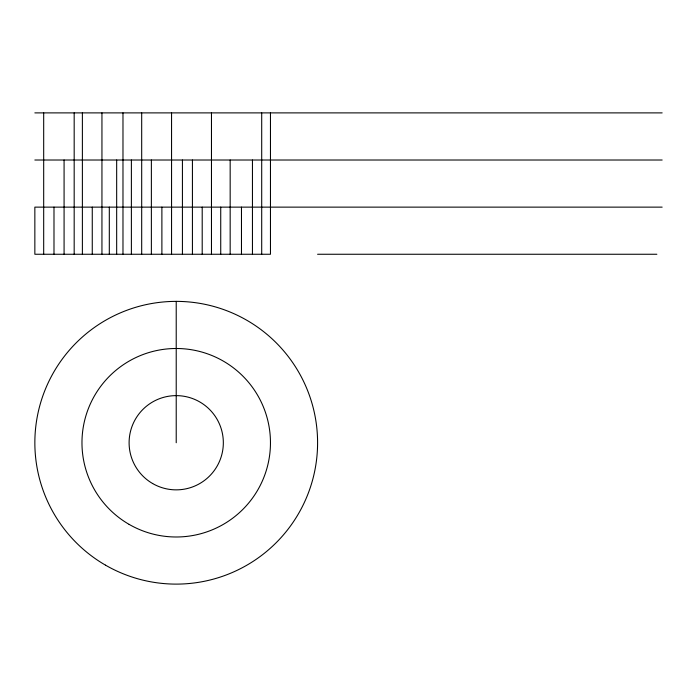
<?xml version="1.0" encoding="UTF-8"?>
<svg xmlns="http://www.w3.org/2000/svg" width="697" height="697" viewBox="0 0 697 697"><rect width="100%" height="100%" fill="white"/><g stroke="black" fill="none" stroke-linecap="round" stroke-linejoin="round"><path stroke-width="1.05" d="M34.85 112.888L662.15 112.888M34.85 160.014L662.15 160.014M662.15 207.131L34.85 207.131L34.85 254.257L270.462 254.257L270.462 112.888M317.588 254.257L656.87 254.257M261.706 112.888L261.706 254.257M252.445 160.014L252.445 254.257M241.476 207.131L241.476 254.257M230.167 160.014L230.167 254.257M220.731 207.131L220.731 254.257M211.47 112.888L211.47 254.257M202.2 207.131L202.2 254.257M192.424 160.014L192.424 254.257M182.422 160.014L182.422 254.257M176.219 301.374L176.219 442.743M171.558 112.888L171.558 254.257M161.887 207.131L161.887 254.257M151.371 160.014L151.371 254.257M141.691 112.888L141.691 254.257M131.385 160.014L131.385 254.257M122.977 112.888L122.977 254.257M116.669 160.014L116.669 254.257M109.307 207.131L109.307 254.257M101.945 112.888L101.945 254.257M92.265 207.131L92.265 254.257M82.385 112.888L82.385 254.257M74.178 112.888L74.178 254.257M64.08 160.014L64.08 254.257M53.991 207.131L53.991 254.257M43.684 112.888L43.684 254.257M105.535 565.171A141.369 141.369 0 0 0 317.588 442.743A141.369 141.369 0 0 0 105.535 320.315A141.369 141.369 0 0 0 105.535 565.171M129.093 524.362A94.243 94.243 0 0 0 270.462 442.743A94.243 94.243 0 0 0 129.093 361.124A94.243 94.243 0 0 0 129.093 524.362M152.66 483.552A47.126 47.126 0 0 0 223.336 442.743A47.126 47.126 0 0 0 152.66 401.934A47.126 47.126 0 0 0 152.66 483.552"/></g></svg>
